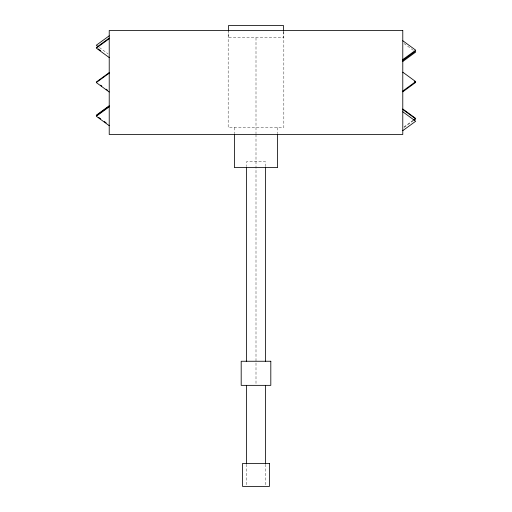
<?xml version="1.0" encoding="UTF-8"?>
<svg xmlns="http://www.w3.org/2000/svg" width="512" height="512" viewBox="0 0 512 512"><rect width="100%" height="100%" fill="white"/><g stroke="black" fill="none" stroke-linecap="round" stroke-linejoin="round"><path stroke-width="0.38" stroke-dasharray="2.56 1.92" d="M404.006 126.97L413.242 120.23M404.006 127.443L413.242 120.704M404.006 43.52L413.856 50.707M99.379 47.488L107.994 53.779M283.827 31.328L283.827 127.52L228.173 127.52L228.173 30.534M283.558 31.699L283.558 37.798L228.442 37.798L228.442 31.699M277.6 127.52L277.6 133.709M265.549 166.56L265.549 161.773L246.451 161.773L246.451 166.56M265.549 464.25L265.549 485.606M256 37.798L256 133.69M256 134.483L256 384.557M246.451 464.25L246.451 485.606M234.4 127.52L234.4 133.709"/><path stroke-width="0.77" d="M109.222 35.802L96.301 45.242L98.144 46.586M96.301 47.514L109.222 38.08M109.222 38.694L96.301 48.128L109.222 57.568M96.301 82.016L109.222 72.576M109.222 73.139L96.301 82.573L109.222 92.013M96.301 115.213L109.222 105.773M96.301 115.667L109.222 106.234M109.222 106.803L96.301 116.243L109.222 125.677M402.778 59.603L415.699 50.17L402.778 40.73M402.778 60.506L415.699 51.066M402.778 61.491L415.699 52.058M402.778 91.046L415.699 81.613L402.778 72.173M402.778 91.827L415.699 82.394L414.47 81.491M413.856 119.782L415.699 118.432L402.778 108.998M413.856 120.256L415.699 118.906L402.778 109.472M402.778 130.656L415.699 121.222L402.778 111.782M98.144 48.864L100.608 50.662M100.608 85.158L101.837 86.061M106.144 89.203L107.373 90.099M98.758 117.466L100.608 118.816M104.301 121.51L106.144 122.854M283.558 30.938L283.558 25.6L228.442 25.6L228.442 30.938M277.6 134.483L277.6 167.584L234.4 167.584L234.4 134.483M265.549 167.36L265.549 361.254M265.549 385.357L265.549 463.462M246.451 167.36L246.451 361.254M246.451 385.357L246.451 463.462M402.778 30.534L109.222 30.534L109.222 134.483L402.778 134.483L402.778 30.534M270.81 361.254L241.19 361.254L241.19 385.357L270.81 385.357L270.81 361.254M269.466 463.462L242.534 463.462L242.534 486.4L269.466 486.4L269.466 463.462"/></g></svg>
